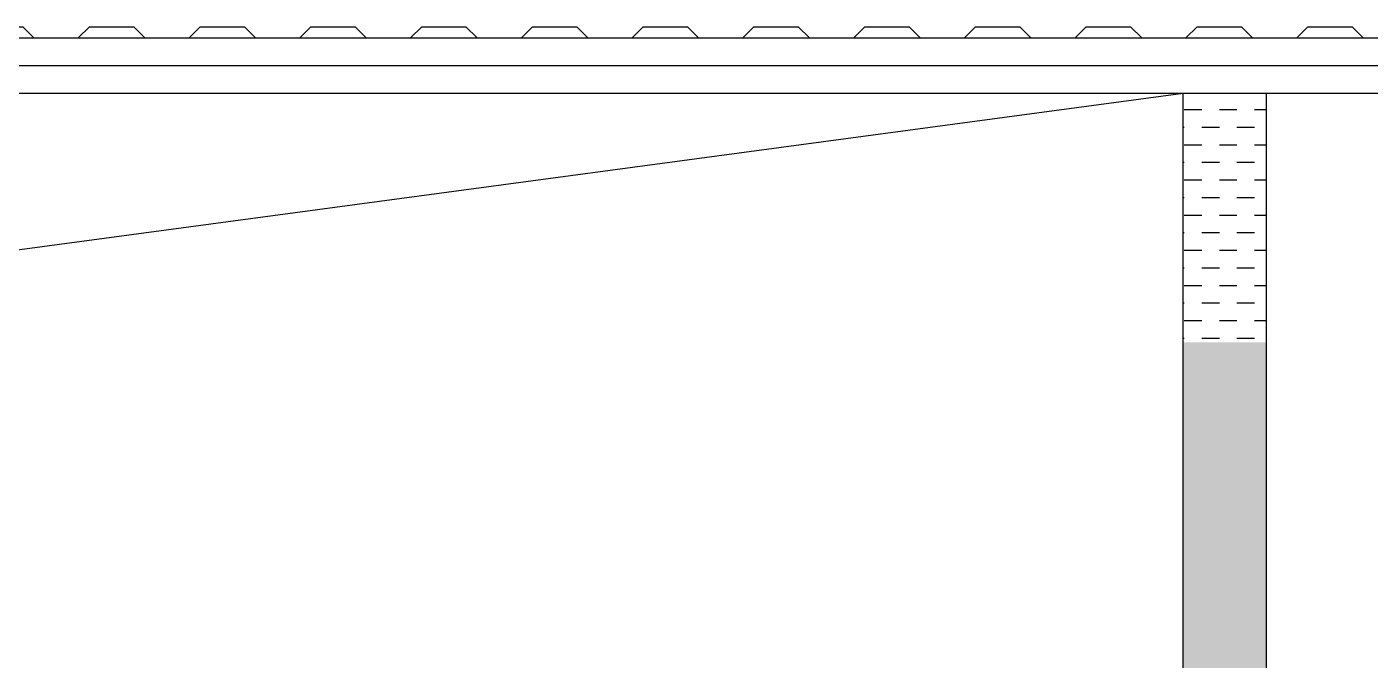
# Model space of a CAD drawing. Header units: centimetres. Extents: x 28733 to 98303, y -2883 to 8555.
# Drawn here: x 89924.6 to 90167.1, y 7206.2 to 7320.6 of the extents above; entities that cross this region are included whole.
import ezdxf

# ---------------------------------------------------------------- set-up
doc = ezdxf.new("R2010")
doc.units = ezdxf.units.CM
doc.header["$LTSCALE"] = 100
for name, color, linetype in [('A-ELEV-03', 251, 'Continuous'), ('A-ELEV-04', 250, 'Continuous'), ('A-WALL', 134, 'Continuous'), ('A-WALL-HTCH', 8, 'Continuous'), ('A-WALL-INSL', 249, 'Continuous'), ('A-WALL-SNWPNL', 200, 'Continuous'), ('A-WALL-STEL', 202, 'Continuous')]:
    doc.layers.add(name, color=color, linetype=linetype)
doc.linetypes.add('BATTING', pattern='A,0.00254,-2.54,[134,ltypeshp.shx,S=2.54,R=0,X=-2.54,Y=0],-5.08,[134,ltypeshp.shx,S=2.54,R=180,X=2.54,Y=0],-2.54', length=10.16254)
pattern_1 = [(0, (-28157.4476, -0.018), (3.175, 3.175), [3.175, -3.175])]

# ---------------------------------------------------------------- blocks, each defined once
blk = doc.blocks.new('*U74')
at = {"layer": 'A-WALL-SNWPNL'}
blk.add_lwpolyline([(50, 1), (42, 1), (40, -1), (32, -1), (30, 1), (22, 1), (20, -1), (12, -1), (10, 1), (2, 1), (0, -1), (-8, -1), (-10, 1), (-18, 1), (-20, -1), (-28, -1), (-30, 1), (-38, 1), (-40, -1), (-48, -1), (-50, 1)], dxfattribs=at)
blk = doc.blocks.new('*U75')
at = {"layer": 'A-WALL-STEL', "color": 0, "linetype": 'ByBlock', "lineweight": -2, "transparency": 16777216}
for p in [(8100, 0), (8200, 0), (8300, 0)]:
    blk.add_blockref('*U74', p, dxfattribs=at)

msp = doc.modelspace()

# ---------------------------------------------------------------- hatches: boundary and pattern name
at = {"layer": 'A-WALL-HTCH'}
h = msp.add_hatch(dxfattribs=at)
h.set_pattern_fill('DASH', color=256)
h.set_pattern_definition(pattern_1)
h.paths.add_polyline_path([(90148.36, 7308.59), (90133.36, 7308.59), (90133.36, 7263.62), (90148.36, 7263.62)])
h = msp.add_hatch(dxfattribs=at)
h.set_pattern_fill('DASH', color=256)
h.set_pattern_definition(pattern_1)
h.paths.add_polyline_path([(90148.36, 7263.62), (90133.36, 7263.62), (90133.36, 7068.62), (89240.86, 7068.62), (89240.86, 7053.62), (90148.36, 7053.62)])

# ---------------------------------------------------------------- linework, layer by layer
at = {"layer": 'A-ELEV-03'}
msp.add_lwpolyline([(88540.86, 7318.59), (90515.86, 7318.59)], dxfattribs=at)
at = {"layer": 'A-ELEV-04'}
msp.add_line((88348.36, 7068.62), (90133.36, 7308.62), dxfattribs=at)
at = {"layer": 'A-WALL'}
for p, q in [((90133.36, 7068.62), (90133.36, 7308.59)), ((90133.36, 7308.59), (90148.36, 7308.59)), ((90148.36, 7308.59), (90148.36, 7053.62))]:
    msp.add_line(p, q, dxfattribs=at)
at = {"layer": 'A-WALL-INSL', "linetype": 'BATTING', "ltscale": 0.005}
msp.add_lwpolyline([(86915.86, 7313.59), (90515.86, 7313.59)], dxfattribs=at)
at = {"layer": 'A-WALL-SNWPNL'}
msp.add_line((89285.86, 7308.59), (90515.86, 7308.59), dxfattribs=at)

# ---------------------------------------------------------------- block references
at = {"layer": 'A-WALL-STEL', "rotation": 180}
msp.add_blockref('*U75', (98235.86, 7319.59), dxfattribs=at)

doc.saveas('drawing.dxf')
